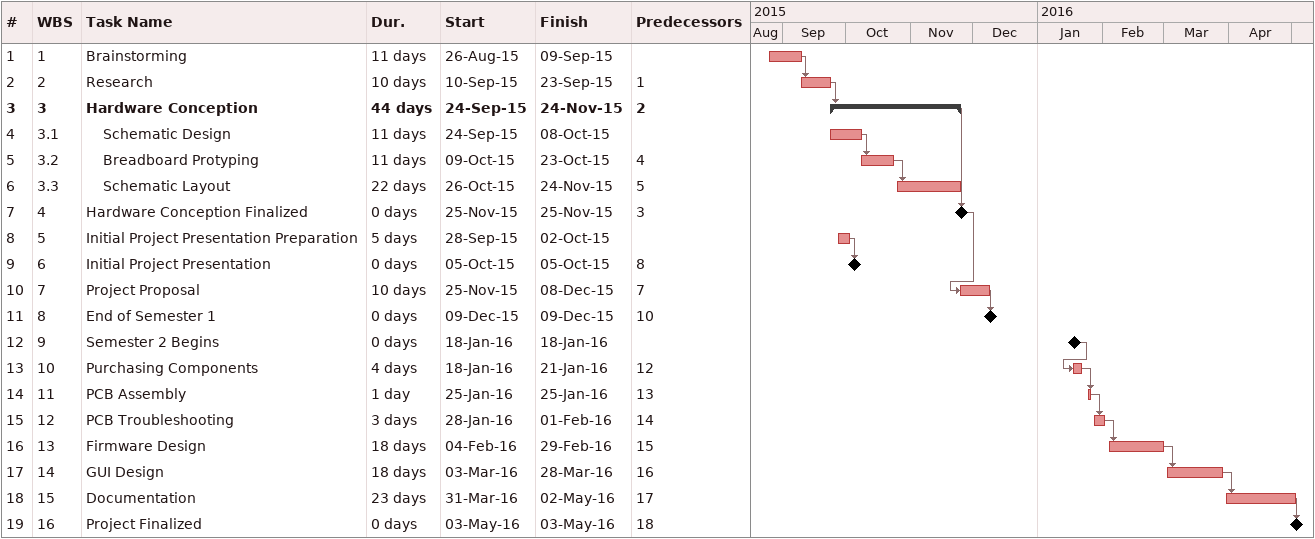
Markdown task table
| ID | WBS | Task | Duration | Start | Finish | Predecessors |
|---|---|---|---|---|---|---|
| 1 | 1 | Brainstorming | 11d | 2015-08-26 | 2015-09-09 |  |
| 2 | 2 | Research | 10d | 2015-09-10 | 2015-09-23 | 1 |
| 3 | 3 | **Hardware Conception** | 44d | 2015-09-24 | 2015-11-24 | 2 |
| 4 | 3.1 | Schematic Design | 11d | 2015-09-24 | 2015-10-08 |  |
| 5 | 3.2 | Breadboard Protyping | 11d | 2015-10-09 | 2015-10-23 | 4 |
| 6 | 3.3 | Schematic Layout | 22d | 2015-10-26 | 2015-11-24 | 5 |
| 7 | 4 | Hardware Conception Finalized | 0d | 2015-11-25 | 2015-11-25 | 3 |
| 8 | 5 | Initial Project Presentation Preparation | 5d | 2015-09-28 | 2015-10-02 |  |
| 9 | 6 | Initial Project Presentation | 0d | 2015-10-05 | 2015-10-05 | 8 |
| 10 | 7 | Project Proposal | 10d | 2015-11-25 | 2015-12-08 | 7 |
| 11 | 8 | End of Semester 1 | 0d | 2015-12-09 | 2015-12-09 | 10 |
| 12 | 9 | Semester 2 Begins | 0d | 2016-01-18 | 2016-01-18 |  |
| 13 | 10 | Purchasing Components | 4d | 2016-01-18 | 2016-01-21 | 12 |
| 14 | 11 | PCB Assembly | 1d | 2016-01-25 | 2016-01-25 | 13 |
| 15 | 12 | PCB Troubleshooting | 3d | 2016-01-28 | 2016-02-01 | 14 |
| 16 | 13 | Firmware Design | 18d | 2016-02-04 | 2016-02-29 | 15 |
| 17 | 14 | GUI Design | 18d | 2016-03-03 | 2016-03-28 | 16 |
| 18 | 15 | Documentation | 23d | 2016-03-31 | 2016-05-02 | 17 |
| 19 | 16 | Project Finalized | 0d | 2016-05-03 | 2016-05-03 | 18 |
